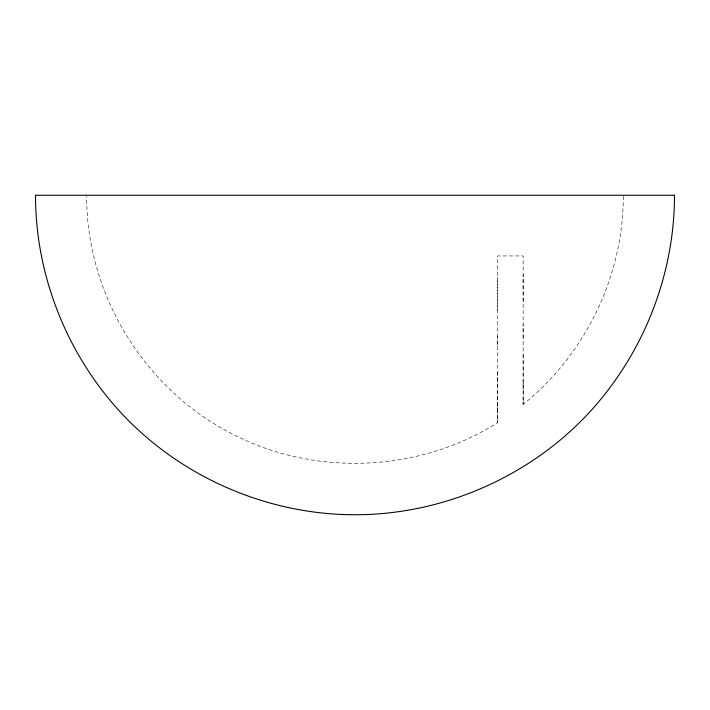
<?xml version="1.0" encoding="UTF-8"?>
<svg xmlns="http://www.w3.org/2000/svg" width="710" height="710" viewBox="0 0 710 710"><rect width="100%" height="100%" fill="white"/><g stroke="black" fill="none" stroke-linecap="round" stroke-linejoin="round"><path stroke-width="0.53" stroke-dasharray="3.55 2.66" d="M497.577 421.704L497.577 419.557M497.577 419.29L497.577 412.217M497.577 406.093L497.577 394.396M497.577 388.095L497.577 371.037M497.577 345.229L497.577 336.22M497.577 309.365L497.577 277.725M523.146 403.546L523.146 401.336M523.146 390.18L523.146 402.091M523.155 354.822L523.146 391.521M523.146 337.898L523.146 324.55M523.146 301.555L523.155 274.557M523.146 402.534L523.146 403.413M623.309 196.342C623.273 276.146 585.351 354.476 523.155 404.389L523.155 255.937L497.577 255.937L497.577 422.601C418.873 472.567 314.317 476.925 231.744 433.624C144.458 389.178 86.309 294.339 86.691 196.342M523.146 404.274L523.146 403.679M523.146 403.999L523.146 403.094M497.577 422.53L497.577 421.838M497.577 406.874L497.577 411.019M523.146 383.01L523.146 385.619M497.577 390.722L497.577 396.677M497.577 409.067L497.577 413.85"/><path stroke-width="1.06" d="M674.5 195.25C674.527 279.065 640.109 361.86 580.922 421.172C521.61 480.359 438.815 514.777 355 514.75C271.185 514.777 188.39 480.359 129.078 421.172C69.891 361.86 35.473 279.065 35.5 195.25L674.5 195.25"/></g></svg>
